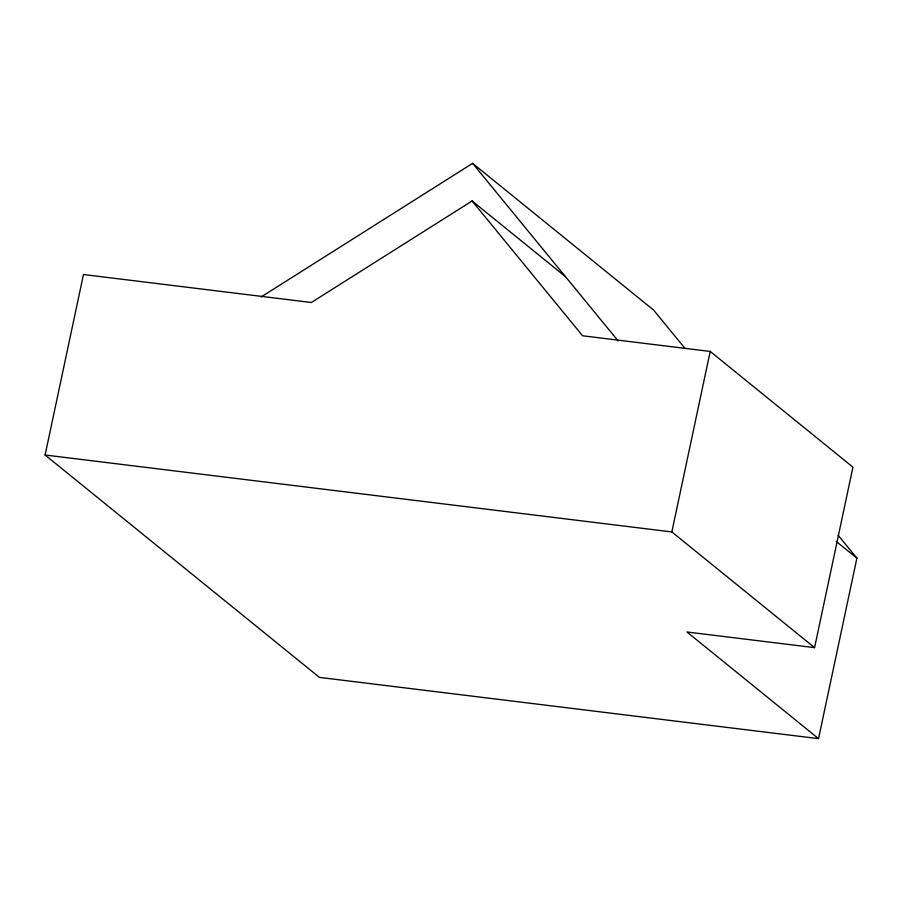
<?xml version="1.0" encoding="UTF-8"?>
<svg xmlns="http://www.w3.org/2000/svg" width="902" height="902" viewBox="0 0 902 902"><rect width="100%" height="100%" fill="white"/><g stroke="black" fill="none" stroke-linecap="round" stroke-linejoin="round"><path stroke-width="1.35" d="M838.161 535.292L856.9 558.158L818.531 738.648L319.421 677.391L45.1 455.014L83.469 274.524L311.37 302.497L472.096 200.954L565.464 276.643M710.201 351.442L852.942 467.157L814.574 647.647L671.843 531.932L710.201 351.442L582.579 335.781L472.096 200.954M261.174 296.927L472.614 163.352L653.567 310.04L684.776 348.116M45.1 455.014L671.843 531.932M814.574 647.647L686.952 631.986L818.531 738.648M836.233 541.414L856.9 558.158M472.614 163.352L618.028 340.798"/></g></svg>
